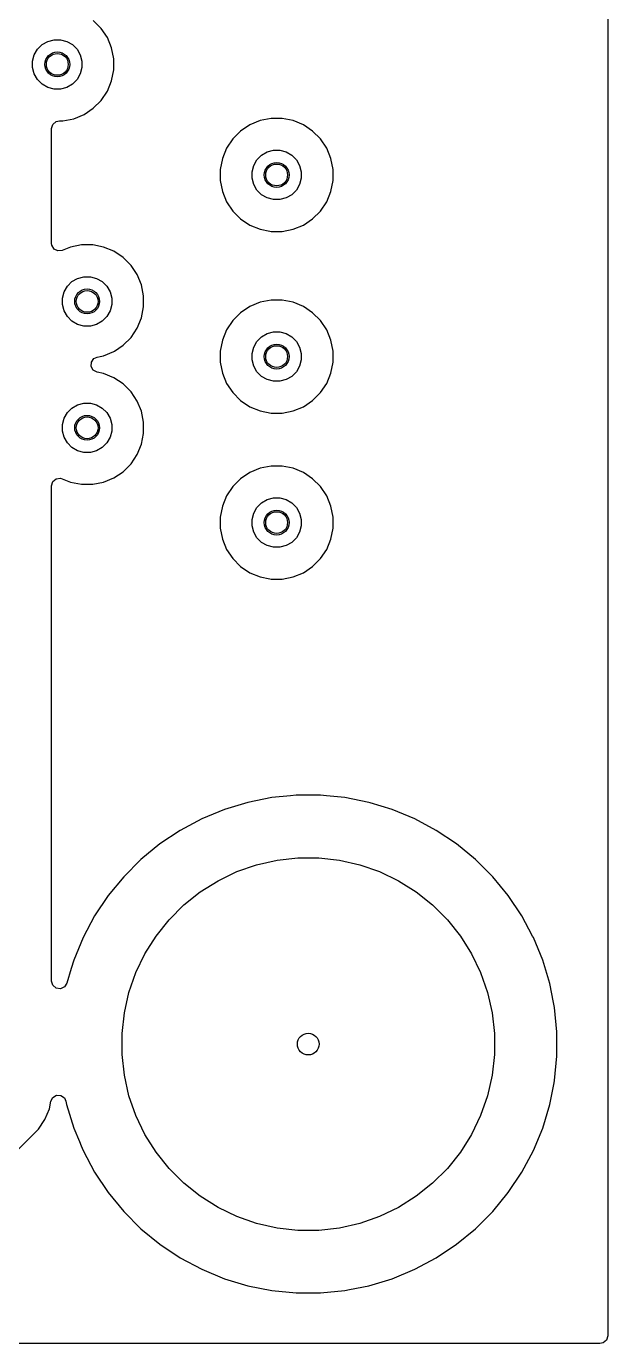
# Model space of a CAD drawing. Extents: x -2.18 to 1.8, y 0.44 to 2.81.
# Drawn here: x 1.432 to 1.8, y 0.435 to 1.269 of the extents above; entities that cross this region are included whole.
import ezdxf

# ---------------------------------------------------------------- set-up
doc = ezdxf.new("R2010")
doc.units = 0
doc.header["$MEASUREMENT"] = 0
doc.layers.add('BLACK', color=7, linetype='CONTINUOUS')

msp = doc.modelspace()

# ---------------------------------------------------------------- linework, layer by layer
at = {"layer": 'BLACK', "linetype": 'CONTINUOUS'}
for p, q in [((1.79959, 2.8097), (1.79959, 0.4403)), ((1.4789, 1.2678), (1.47392, 1.27278)), ((1.48282, 1.26194), (1.4789, 1.2678)), ((1.4789, 1.2678), (1.4789, 1.2678)), ((1.44154, 1.25749), (1.4451, 1.25955)), ((1.4451, 1.25955), (1.44907, 1.26061)), ((1.44907, 1.26061), (1.45318, 1.26061)), ((1.45318, 1.26061), (1.45715, 1.25955)), ((1.45715, 1.25955), (1.46071, 1.25749)), ((1.48552, 1.25543), (1.48282, 1.26194)), ((1.48282, 1.26194), (1.48282, 1.26194)), ((1.48282, 1.26194), (1.48282, 1.26194)), ((1.43551, 1.24706), (1.43657, 1.25103)), ((1.43657, 1.25103), (1.43863, 1.25459)), ((1.43863, 1.25459), (1.44154, 1.25749)), ((1.46071, 1.25749), (1.46362, 1.25459)), ((1.46362, 1.25459), (1.46567, 1.25103)), ((1.46567, 1.25103), (1.46674, 1.24706)), ((1.48689, 1.24852), (1.48552, 1.25543)), ((1.43551, 1.24294), (1.43551, 1.24706)), ((1.43657, 1.23897), (1.43551, 1.24294)), ((1.46674, 1.24294), (1.46567, 1.23897)), ((1.46674, 1.24706), (1.46674, 1.24294)), ((1.48689, 1.24148), (1.48689, 1.24852)), ((1.43863, 1.23541), (1.43657, 1.23897)), ((1.44154, 1.23251), (1.43863, 1.23541)), ((1.46362, 1.23541), (1.46071, 1.23251)), ((1.46567, 1.23897), (1.46362, 1.23541)), ((1.48282, 1.22806), (1.48552, 1.23457)), ((1.48552, 1.23457), (1.48689, 1.24148)), ((1.4451, 1.23045), (1.44154, 1.23251)), ((1.44907, 1.22939), (1.4451, 1.23045)), ((1.45318, 1.22939), (1.44907, 1.22939)), ((1.45715, 1.23045), (1.45318, 1.22939)), ((1.46071, 1.23251), (1.45715, 1.23045)), ((1.4789, 1.2222), (1.48282, 1.22806)), ((1.46806, 1.2133), (1.47392, 1.21722)), ((1.47392, 1.21722), (1.4789, 1.2222)), ((1.44829, 1.20699), (1.45037, 1.20879)), ((1.45037, 1.20879), (1.4524, 1.20923)), ((1.4524, 1.20923), (1.45464, 1.20923)), ((1.45464, 1.20923), (1.46156, 1.21061)), ((1.45464, 1.20923), (1.45464, 1.20923)), ((1.46156, 1.21061), (1.46806, 1.2133)), ((1.57957, 1.20939), (1.57306, 1.2067)), ((1.58648, 1.21077), (1.57957, 1.20939)), ((1.57957, 1.20939), (1.57957, 1.20939)), ((1.59352, 1.21077), (1.58648, 1.21077)), ((1.58648, 1.21077), (1.58648, 1.21077)), ((1.60043, 1.20939), (1.59352, 1.21077)), ((1.59352, 1.21077), (1.59352, 1.21077)), ((1.60694, 1.2067), (1.60043, 1.20939)), ((1.60043, 1.20939), (1.60043, 1.20939)), ((1.44752, 1.20435), (1.44829, 1.20699)), ((1.44752, 1.17852), (1.44752, 1.20435)), ((1.5672, 1.20278), (1.56222, 1.1978)), ((1.57306, 1.2067), (1.5672, 1.20278)), ((1.5672, 1.20278), (1.5672, 1.20278)), ((1.57306, 1.2067), (1.57306, 1.2067)), ((1.6128, 1.20278), (1.60694, 1.2067)), ((1.60694, 1.2067), (1.60694, 1.2067)), ((1.61778, 1.1978), (1.6128, 1.20278)), ((1.6128, 1.20278), (1.6128, 1.20278)), ((1.56222, 1.1978), (1.5583, 1.19194)), ((1.56222, 1.1978), (1.56222, 1.1978)), ((1.6217, 1.19194), (1.61778, 1.1978)), ((1.61778, 1.1978), (1.61778, 1.1978)), ((1.55561, 1.18543), (1.55423, 1.17852)), ((1.5583, 1.19194), (1.55561, 1.18543)), ((1.55561, 1.18543), (1.55561, 1.18543)), ((1.5583, 1.19194), (1.5583, 1.19194)), ((1.57545, 1.18103), (1.57751, 1.18459)), ((1.57751, 1.18459), (1.58041, 1.18749)), ((1.58041, 1.18749), (1.58397, 1.18955)), ((1.58397, 1.18955), (1.58794, 1.19061)), ((1.58794, 1.19061), (1.59206, 1.19061)), ((1.59206, 1.19061), (1.59603, 1.18955)), ((1.59603, 1.18955), (1.59959, 1.18749)), ((1.59959, 1.18749), (1.60249, 1.18459)), ((1.60249, 1.18459), (1.60455, 1.18103)), ((1.62439, 1.18543), (1.6217, 1.19194)), ((1.6217, 1.19194), (1.6217, 1.19194)), ((1.6217, 1.19194), (1.6217, 1.19194)), ((1.62577, 1.17852), (1.62439, 1.18543)), ((1.44752, 1.13171), (1.44752, 1.17852)), ((1.55423, 1.17852), (1.55423, 1.17148)), ((1.57439, 1.17706), (1.57545, 1.18103)), ((1.57439, 1.17294), (1.57439, 1.17706)), ((1.60455, 1.18103), (1.60561, 1.17706)), ((1.60561, 1.17706), (1.60561, 1.17294)), ((1.62577, 1.17148), (1.62577, 1.17852)), ((1.55423, 1.17148), (1.55561, 1.16457)), ((1.57545, 1.16897), (1.57439, 1.17294)), ((1.57751, 1.16541), (1.57545, 1.16897)), ((1.60455, 1.16897), (1.60249, 1.16541)), ((1.60561, 1.17294), (1.60455, 1.16897)), ((1.62439, 1.16457), (1.62577, 1.17148)), ((1.55561, 1.16457), (1.55561, 1.16457)), ((1.55561, 1.16457), (1.5583, 1.15806)), ((1.58041, 1.16251), (1.57751, 1.16541)), ((1.58397, 1.16045), (1.58041, 1.16251)), ((1.58794, 1.15939), (1.58397, 1.16045)), ((1.59206, 1.15939), (1.58794, 1.15939)), ((1.59603, 1.16045), (1.59206, 1.15939)), ((1.59959, 1.16251), (1.59603, 1.16045)), ((1.60249, 1.16541), (1.59959, 1.16251)), ((1.6217, 1.15806), (1.62439, 1.16457)), ((1.5583, 1.15806), (1.5583, 1.15806)), ((1.5583, 1.15806), (1.56222, 1.1522)), ((1.56222, 1.1522), (1.56222, 1.1522)), ((1.56222, 1.1522), (1.5672, 1.14722)), ((1.6128, 1.14722), (1.61778, 1.1522)), ((1.61778, 1.1522), (1.6217, 1.15806)), ((1.5672, 1.14722), (1.5672, 1.14722)), ((1.5672, 1.14722), (1.57306, 1.1433)), ((1.57306, 1.1433), (1.57306, 1.1433)), ((1.57306, 1.1433), (1.57306, 1.1433)), ((1.57306, 1.1433), (1.57957, 1.14061)), ((1.60043, 1.14061), (1.60694, 1.1433)), ((1.60694, 1.1433), (1.6128, 1.14722)), ((1.57957, 1.14061), (1.58567, 1.13939)), ((1.58567, 1.13939), (1.58648, 1.13923)), ((1.58648, 1.13923), (1.58648, 1.13923)), ((1.58648, 1.13923), (1.58648, 1.13923)), ((1.58648, 1.13923), (1.59352, 1.13923)), ((1.59352, 1.13923), (1.60043, 1.14061)), ((1.59352, 1.13923), (1.59352, 1.13923)), ((1.44767, 1.1305), (1.44752, 1.13171)), ((1.44907, 1.12814), (1.44767, 1.1305)), ((1.45153, 1.12691), (1.44907, 1.12814)), ((1.45427, 1.1272), (1.45153, 1.12691)), ((1.45957, 1.12939), (1.45427, 1.1272)), ((1.46648, 1.13077), (1.45957, 1.12939)), ((1.45957, 1.12939), (1.45957, 1.12939)), ((1.47352, 1.13077), (1.46648, 1.13077)), ((1.46648, 1.13077), (1.46648, 1.13077)), ((1.48043, 1.12939), (1.47352, 1.13077)), ((1.47352, 1.13077), (1.47352, 1.13077)), ((1.48694, 1.1267), (1.48043, 1.12939)), ((1.48043, 1.12939), (1.48043, 1.12939)), ((1.4928, 1.12278), (1.48694, 1.1267)), ((1.48694, 1.1267), (1.48694, 1.1267)), ((1.49778, 1.1178), (1.4928, 1.12278)), ((1.4928, 1.12278), (1.4928, 1.12278)), ((1.5017, 1.11194), (1.49778, 1.1178)), ((1.49778, 1.1178), (1.49778, 1.1178)), ((1.46041, 1.10749), (1.46397, 1.10955)), ((1.46397, 1.10955), (1.46794, 1.11061)), ((1.46794, 1.11061), (1.47206, 1.11061)), ((1.47206, 1.11061), (1.47603, 1.10955)), ((1.47603, 1.10955), (1.47959, 1.10749)), ((1.50439, 1.10543), (1.5017, 1.11194)), ((1.5017, 1.11194), (1.5017, 1.11194)), ((1.5017, 1.11194), (1.5017, 1.11194)), ((1.45439, 1.09706), (1.45545, 1.10103)), ((1.45545, 1.10103), (1.45751, 1.10459)), ((1.45751, 1.10459), (1.46041, 1.10749)), ((1.47959, 1.10749), (1.48249, 1.10459)), ((1.48249, 1.10459), (1.48455, 1.10103)), ((1.48455, 1.10103), (1.48561, 1.09706)), ((1.50577, 1.09852), (1.50439, 1.10543)), ((1.45439, 1.09294), (1.45439, 1.09706)), ((1.45545, 1.08897), (1.45439, 1.09294)), ((1.48561, 1.09294), (1.48455, 1.08897)), ((1.48561, 1.09706), (1.48561, 1.09294)), ((1.50577, 1.09148), (1.50577, 1.09852)), ((1.57957, 1.09443), (1.57306, 1.09174)), ((1.58648, 1.09581), (1.57957, 1.09443)), ((1.57957, 1.09443), (1.57957, 1.09443)), ((1.59352, 1.09581), (1.58648, 1.09581)), ((1.58648, 1.09581), (1.58648, 1.09581)), ((1.60043, 1.09443), (1.59352, 1.09581)), ((1.59352, 1.09581), (1.59352, 1.09581)), ((1.60694, 1.09174), (1.60043, 1.09443)), ((1.60043, 1.09443), (1.60043, 1.09443)), ((1.45751, 1.08541), (1.45545, 1.08897)), ((1.46041, 1.08251), (1.45751, 1.08541)), ((1.48249, 1.08541), (1.47959, 1.08251)), ((1.48455, 1.08897), (1.48249, 1.08541)), ((1.5017, 1.07806), (1.50439, 1.08457)), ((1.50439, 1.08457), (1.50577, 1.09148)), ((1.5672, 1.08782), (1.56222, 1.08284)), ((1.57306, 1.09174), (1.5672, 1.08782)), ((1.5672, 1.08782), (1.5672, 1.08782)), ((1.57306, 1.09174), (1.57306, 1.09174)), ((1.6128, 1.08782), (1.60694, 1.09174)), ((1.60694, 1.09174), (1.60694, 1.09174)), ((1.61778, 1.08284), (1.6128, 1.08782)), ((1.6128, 1.08782), (1.6128, 1.08782)), ((1.46397, 1.08045), (1.46041, 1.08251)), ((1.46794, 1.07939), (1.46397, 1.08045)), ((1.47206, 1.07939), (1.46794, 1.07939)), ((1.47603, 1.08045), (1.47206, 1.07939)), ((1.47959, 1.08251), (1.47603, 1.08045)), ((1.49778, 1.0722), (1.5017, 1.07806)), ((1.5583, 1.07698), (1.55561, 1.07047)), ((1.56222, 1.08284), (1.5583, 1.07698)), ((1.5583, 1.07698), (1.5583, 1.07698)), ((1.56222, 1.08284), (1.56222, 1.08284)), ((1.58397, 1.07459), (1.58794, 1.07565)), ((1.58794, 1.07565), (1.59206, 1.07565)), ((1.59206, 1.07565), (1.59603, 1.07459)), ((1.6217, 1.07698), (1.61778, 1.08284)), ((1.61778, 1.08284), (1.61778, 1.08284)), ((1.62439, 1.07047), (1.6217, 1.07698)), ((1.6217, 1.07698), (1.6217, 1.07698)), ((1.6217, 1.07698), (1.6217, 1.07698)), ((1.48733, 1.06356), (1.4928, 1.06722)), ((1.4928, 1.06722), (1.49284, 1.06725)), ((1.4928, 1.06722), (1.4928, 1.06722)), ((1.49284, 1.06725), (1.49778, 1.0722)), ((1.49778, 1.0722), (1.49778, 1.0722)), ((1.55561, 1.07047), (1.55423, 1.06356)), ((1.55561, 1.07047), (1.55561, 1.07047)), ((1.57545, 1.06607), (1.57751, 1.06963)), ((1.57751, 1.06963), (1.58041, 1.07253)), ((1.58041, 1.07253), (1.58397, 1.07459)), ((1.59603, 1.07459), (1.59959, 1.07253)), ((1.59959, 1.07253), (1.60249, 1.06963)), ((1.60249, 1.06963), (1.60455, 1.06607)), ((1.62577, 1.06356), (1.62439, 1.07047)), ((1.47267, 1.05662), (1.47427, 1.05886)), ((1.47427, 1.05886), (1.47632, 1.05979)), ((1.47632, 1.05979), (1.47817, 1.06016)), ((1.47817, 1.06016), (1.48043, 1.06061)), ((1.48043, 1.06061), (1.48694, 1.0633)), ((1.48694, 1.0633), (1.48733, 1.06356)), ((1.55423, 1.06356), (1.55423, 1.05652)), ((1.57439, 1.06209), (1.57545, 1.06607)), ((1.57439, 1.05798), (1.57439, 1.06209)), ((1.60455, 1.06607), (1.60561, 1.06209)), ((1.60561, 1.06209), (1.60561, 1.05798)), ((1.62577, 1.05652), (1.62577, 1.06356)), ((1.47252, 1.05388), (1.47267, 1.05662)), ((1.47388, 1.05149), (1.47252, 1.05388)), ((1.47632, 1.05021), (1.47388, 1.05149)), ((1.55423, 1.05652), (1.55561, 1.04961)), ((1.57545, 1.05401), (1.57439, 1.05798)), ((1.57751, 1.05045), (1.57545, 1.05401)), ((1.58041, 1.04755), (1.57751, 1.05045)), ((1.60249, 1.05045), (1.59959, 1.04755)), ((1.60455, 1.05401), (1.60249, 1.05045)), ((1.60561, 1.05798), (1.60455, 1.05401)), ((1.62439, 1.04961), (1.62577, 1.05652)), ((1.48043, 1.04939), (1.47632, 1.05021)), ((1.48694, 1.0467), (1.48043, 1.04939)), ((1.48043, 1.04939), (1.48043, 1.04939)), ((1.4928, 1.04278), (1.48694, 1.0467)), ((1.48694, 1.0467), (1.48694, 1.0467)), ((1.49778, 1.0378), (1.4928, 1.04278)), ((1.4928, 1.04278), (1.4928, 1.04278)), ((1.55561, 1.04961), (1.55561, 1.04961)), ((1.55561, 1.04961), (1.5583, 1.0431)), ((1.5583, 1.0431), (1.5583, 1.0431)), ((1.5583, 1.0431), (1.56222, 1.03724)), ((1.58397, 1.04549), (1.58041, 1.04755)), ((1.58794, 1.04443), (1.58397, 1.04549)), ((1.59206, 1.04443), (1.58794, 1.04443)), ((1.59603, 1.04549), (1.59206, 1.04443)), ((1.59959, 1.04755), (1.59603, 1.04549)), ((1.61778, 1.03724), (1.6217, 1.0431)), ((1.6217, 1.0431), (1.62439, 1.04961)), ((1.5017, 1.03194), (1.49778, 1.0378)), ((1.49778, 1.0378), (1.49778, 1.0378)), ((1.56222, 1.03724), (1.56222, 1.03724)), ((1.56222, 1.03724), (1.5672, 1.03226)), ((1.6128, 1.03226), (1.61778, 1.03724)), ((1.45751, 1.02459), (1.46041, 1.02749)), ((1.46041, 1.02749), (1.46397, 1.02955)), ((1.46397, 1.02955), (1.46794, 1.03061)), ((1.46794, 1.03061), (1.47206, 1.03061)), ((1.47206, 1.03061), (1.47603, 1.02955)), ((1.47603, 1.02955), (1.47959, 1.02749)), ((1.47959, 1.02749), (1.48249, 1.02459)), ((1.50439, 1.02543), (1.5017, 1.03194)), ((1.5017, 1.03194), (1.5017, 1.03194)), ((1.5017, 1.03194), (1.5017, 1.03194)), ((1.50577, 1.01852), (1.50439, 1.02543)), ((1.5672, 1.03226), (1.5672, 1.03226)), ((1.5672, 1.03226), (1.57306, 1.02834)), ((1.57306, 1.02834), (1.57306, 1.02834)), ((1.57306, 1.02834), (1.57306, 1.02834)), ((1.57306, 1.02834), (1.57957, 1.02565)), ((1.57957, 1.02565), (1.58644, 1.02428)), ((1.59352, 1.02427), (1.60043, 1.02565)), ((1.60043, 1.02565), (1.60694, 1.02834)), ((1.60694, 1.02834), (1.6128, 1.03226)), ((1.45439, 1.01706), (1.45545, 1.02103)), ((1.45439, 1.01294), (1.45439, 1.01706)), ((1.45545, 1.02103), (1.45751, 1.02459)), ((1.48249, 1.02459), (1.48455, 1.02103)), ((1.48455, 1.02103), (1.48561, 1.01706)), ((1.48561, 1.01706), (1.48561, 1.01294)), ((1.50577, 1.01148), (1.50577, 1.01852)), ((1.58644, 1.02428), (1.58648, 1.02427)), ((1.58648, 1.02427), (1.58648, 1.02427)), ((1.58648, 1.02427), (1.58648, 1.02427)), ((1.58648, 1.02427), (1.59352, 1.02427)), ((1.59352, 1.02427), (1.59352, 1.02427)), ((1.45545, 1.00897), (1.45439, 1.01294)), ((1.45751, 1.00541), (1.45545, 1.00897)), ((1.48455, 1.00897), (1.48249, 1.00541)), ((1.48561, 1.01294), (1.48455, 1.00897)), ((1.50439, 1.00457), (1.50577, 1.01148)), ((1.46041, 1.00251), (1.45751, 1.00541)), ((1.46397, 1.00045), (1.46041, 1.00251)), ((1.46794, 0.99939), (1.46397, 1.00045)), ((1.47603, 1.00045), (1.47206, 0.99939)), ((1.47959, 1.00251), (1.47603, 1.00045)), ((1.48249, 1.00541), (1.47959, 1.00251)), ((1.5017, 0.99806), (1.50439, 1.00457)), ((1.47206, 0.99939), (1.46794, 0.99939)), ((1.4928, 0.98722), (1.49778, 0.9922)), ((1.49778, 0.9922), (1.5017, 0.99806)), ((1.48694, 0.9833), (1.4928, 0.98722)), ((1.57306, 0.9867), (1.5672, 0.98278)), ((1.57957, 0.98939), (1.57306, 0.9867)), ((1.57306, 0.9867), (1.57306, 0.9867)), ((1.58648, 0.99077), (1.57957, 0.98939)), ((1.57957, 0.98939), (1.57957, 0.98939)), ((1.59352, 0.99077), (1.58648, 0.99077)), ((1.58648, 0.99077), (1.58648, 0.99077)), ((1.60043, 0.98939), (1.59352, 0.99077)), ((1.59352, 0.99077), (1.59352, 0.99077)), ((1.60694, 0.9867), (1.60043, 0.98939)), ((1.60043, 0.98939), (1.60043, 0.98939)), ((1.6128, 0.98278), (1.60694, 0.9867)), ((1.60694, 0.9867), (1.60694, 0.9867)), ((1.44752, 0.97829), (1.44829, 0.98093)), ((1.44752, 0.95852), (1.44752, 0.97829)), ((1.44829, 0.98093), (1.45037, 0.98273)), ((1.45037, 0.98273), (1.4531, 0.98312)), ((1.4531, 0.98312), (1.45427, 0.9828)), ((1.45427, 0.9828), (1.45957, 0.98061)), ((1.45957, 0.98061), (1.46648, 0.97923)), ((1.46648, 0.97923), (1.46648, 0.97923)), ((1.46648, 0.97923), (1.46648, 0.97923)), ((1.46648, 0.97923), (1.47352, 0.97923)), ((1.47352, 0.97923), (1.48043, 0.98061)), ((1.47352, 0.97923), (1.47352, 0.97923)), ((1.48043, 0.98061), (1.48694, 0.9833)), ((1.56222, 0.9778), (1.5583, 0.97194)), ((1.5672, 0.98278), (1.56222, 0.9778)), ((1.56222, 0.9778), (1.56222, 0.9778)), ((1.5672, 0.98278), (1.5672, 0.98278)), ((1.61778, 0.9778), (1.6128, 0.98278)), ((1.6128, 0.98278), (1.6128, 0.98278)), ((1.6217, 0.97194), (1.61778, 0.9778)), ((1.61778, 0.9778), (1.61778, 0.9778)), ((1.5583, 0.97194), (1.55561, 0.96543)), ((1.5583, 0.97194), (1.5583, 0.97194)), ((1.57751, 0.96459), (1.58041, 0.96749)), ((1.58041, 0.96749), (1.58397, 0.96955)), ((1.58397, 0.96955), (1.58794, 0.97061)), ((1.58794, 0.97061), (1.59206, 0.97061)), ((1.59206, 0.97061), (1.59603, 0.96955)), ((1.59603, 0.96955), (1.59959, 0.96749)), ((1.59959, 0.96749), (1.60249, 0.96459)), ((1.62439, 0.96543), (1.6217, 0.97194)), ((1.6217, 0.97194), (1.6217, 0.97194)), ((1.6217, 0.97194), (1.6217, 0.97194)), ((1.55561, 0.96543), (1.55423, 0.95852)), ((1.55561, 0.96543), (1.55561, 0.96543)), ((1.57439, 0.95706), (1.57545, 0.96103)), ((1.57545, 0.96103), (1.57751, 0.96459)), ((1.60249, 0.96459), (1.60455, 0.96103)), ((1.60455, 0.96103), (1.60561, 0.95706)), ((1.62577, 0.95852), (1.62439, 0.96543)), ((1.44752, 0.66486), (1.44752, 0.95852)), ((1.55423, 0.95852), (1.55423, 0.95148)), ((1.55423, 0.95148), (1.55561, 0.94457)), ((1.57439, 0.95294), (1.57439, 0.95706)), ((1.57545, 0.94897), (1.57439, 0.95294)), ((1.60561, 0.95294), (1.60455, 0.94897)), ((1.60561, 0.95706), (1.60561, 0.95294)), ((1.62439, 0.94457), (1.62577, 0.95148)), ((1.62577, 0.95148), (1.62577, 0.95852)), ((1.55561, 0.94457), (1.55561, 0.94457)), ((1.55561, 0.94457), (1.5583, 0.93806)), ((1.57751, 0.94541), (1.57545, 0.94897)), ((1.58041, 0.94251), (1.57751, 0.94541)), ((1.58397, 0.94045), (1.58041, 0.94251)), ((1.59959, 0.94251), (1.59603, 0.94045)), ((1.60249, 0.94541), (1.59959, 0.94251)), ((1.60455, 0.94897), (1.60249, 0.94541)), ((1.6217, 0.93806), (1.62439, 0.94457)), ((1.5583, 0.93806), (1.5583, 0.93806)), ((1.5583, 0.93806), (1.56222, 0.9322)), ((1.58794, 0.93939), (1.58397, 0.94045)), ((1.59206, 0.93939), (1.58794, 0.93939)), ((1.59603, 0.94045), (1.59206, 0.93939)), ((1.61778, 0.9322), (1.6217, 0.93806)), ((1.56222, 0.9322), (1.56222, 0.9322)), ((1.56222, 0.9322), (1.5672, 0.92722)), ((1.5672, 0.92722), (1.5672, 0.92722)), ((1.5672, 0.92722), (1.57306, 0.9233)), ((1.60694, 0.9233), (1.6128, 0.92722)), ((1.6128, 0.92722), (1.61778, 0.9322)), ((1.57306, 0.9233), (1.57306, 0.9233)), ((1.57306, 0.9233), (1.57306, 0.9233)), ((1.57306, 0.9233), (1.57957, 0.92061)), ((1.57957, 0.92061), (1.58567, 0.91939)), ((1.58567, 0.91939), (1.58648, 0.91923)), ((1.58648, 0.91923), (1.58648, 0.91923)), ((1.58648, 0.91923), (1.58648, 0.91923)), ((1.58648, 0.91923), (1.59352, 0.91923)), ((1.59352, 0.91923), (1.60043, 0.92061)), ((1.59352, 0.91923), (1.59352, 0.91923)), ((1.60043, 0.92061), (1.60694, 0.9233)), ((1.57168, 0.77796), (1.55688, 0.77347)), ((1.57169, 0.77796), (1.57168, 0.77796)), ((1.58686, 0.78098), (1.57169, 0.77796)), ((1.59875, 0.78215), (1.58686, 0.78098)), ((1.60226, 0.7825), (1.59875, 0.78215)), ((1.61774, 0.7825), (1.60226, 0.7825)), ((1.62154, 0.78213), (1.61774, 0.7825)), ((1.63314, 0.78098), (1.62154, 0.78213)), ((1.64831, 0.77796), (1.63314, 0.78098)), ((1.64832, 0.77796), (1.64831, 0.77796)), ((1.64915, 0.77771), (1.64832, 0.77796)), ((1.64832, 0.77796), (1.64832, 0.77796)), ((1.64832, 0.77796), (1.64832, 0.77796)), ((1.66312, 0.77347), (1.64915, 0.77771)), ((1.54258, 0.76755), (1.52893, 0.76026)), ((1.55688, 0.77347), (1.54258, 0.76755)), ((1.54258, 0.76755), (1.54258, 0.76755)), ((1.67742, 0.76755), (1.66312, 0.77347)), ((1.69107, 0.76026), (1.67742, 0.76755)), ((1.67742, 0.76755), (1.67742, 0.76755)), ((1.52893, 0.76026), (1.51606, 0.75166)), ((1.52893, 0.76026), (1.52893, 0.76026)), ((1.70394, 0.75166), (1.69107, 0.76026)), ((1.69107, 0.76026), (1.69107, 0.76026)), ((1.69107, 0.76026), (1.69107, 0.76026)), ((1.51606, 0.75166), (1.5041, 0.74184)), ((1.51606, 0.75166), (1.51606, 0.75166)), ((1.7159, 0.74184), (1.70394, 0.75166)), ((1.70394, 0.75166), (1.70394, 0.75166)), ((1.70394, 0.75166), (1.70394, 0.75166)), ((1.59022, 0.74144), (1.60338, 0.74292)), ((1.60338, 0.74292), (1.61662, 0.74292)), ((1.61662, 0.74292), (1.62978, 0.74144)), ((1.5041, 0.74184), (1.49316, 0.7309)), ((1.55287, 0.72837), (1.5648, 0.73412)), ((1.5648, 0.73412), (1.5773, 0.73849)), ((1.5773, 0.73849), (1.59022, 0.74144)), ((1.62978, 0.74144), (1.6427, 0.73849)), ((1.6427, 0.73849), (1.6552, 0.73412)), ((1.6552, 0.73412), (1.66713, 0.72837)), ((1.72684, 0.7309), (1.7159, 0.74184)), ((1.49316, 0.7309), (1.48334, 0.71894)), ((1.54165, 0.72133), (1.55287, 0.72837)), ((1.66713, 0.72837), (1.67835, 0.72133)), ((1.73666, 0.71894), (1.72684, 0.7309)), ((1.72684, 0.7309), (1.72684, 0.7309)), ((1.72684, 0.7309), (1.72684, 0.7309)), ((1.48334, 0.71894), (1.47474, 0.70607)), ((1.48334, 0.71894), (1.48334, 0.71894)), ((1.5313, 0.71307), (1.54165, 0.72133)), ((1.67835, 0.72133), (1.6887, 0.71307)), ((1.74526, 0.70607), (1.73666, 0.71894)), ((1.52193, 0.7037), (1.5313, 0.71307)), ((1.6887, 0.71307), (1.69807, 0.7037)), ((1.47474, 0.70607), (1.46745, 0.69242)), ((1.47474, 0.70607), (1.47474, 0.70607)), ((1.51367, 0.69335), (1.52193, 0.7037)), ((1.69807, 0.7037), (1.70633, 0.69335)), ((1.75208, 0.6933), (1.74526, 0.70607)), ((1.74526, 0.70607), (1.74526, 0.70607)), ((1.74526, 0.70607), (1.74526, 0.70607)), ((1.46745, 0.69242), (1.46153, 0.67812)), ((1.46745, 0.69242), (1.46745, 0.69242)), ((1.50663, 0.68213), (1.51367, 0.69335)), ((1.70633, 0.69335), (1.71337, 0.68213)), ((1.75255, 0.69242), (1.75208, 0.6933)), ((1.75847, 0.67812), (1.75255, 0.69242)), ((1.46153, 0.67812), (1.45991, 0.67278)), ((1.50088, 0.6702), (1.50663, 0.68213)), ((1.71337, 0.68213), (1.71912, 0.6702)), ((1.76296, 0.66332), (1.75847, 0.67812)), ((1.45991, 0.67278), (1.45707, 0.66344)), ((1.49651, 0.6577), (1.50088, 0.6702)), ((1.71912, 0.6702), (1.72349, 0.6577)), ((1.44827, 0.66225), (1.44752, 0.66486)), ((1.45033, 0.66043), (1.44827, 0.66225)), ((1.45305, 0.66002), (1.45033, 0.66043)), ((1.45557, 0.66114), (1.45305, 0.66002)), ((1.45707, 0.66344), (1.45557, 0.66114)), ((1.76296, 0.66331), (1.76296, 0.66332)), ((1.76296, 0.66332), (1.76296, 0.66332)), ((1.76296, 0.66332), (1.76296, 0.66332)), ((1.76535, 0.65131), (1.76296, 0.66331)), ((1.49356, 0.64478), (1.49651, 0.6577)), ((1.72349, 0.6577), (1.72644, 0.64478)), ((1.76598, 0.64814), (1.76535, 0.65131)), ((1.49208, 0.63162), (1.49356, 0.64478)), ((1.72644, 0.64478), (1.72792, 0.63162)), ((1.7675, 0.63274), (1.76598, 0.64814)), ((1.49208, 0.61838), (1.49208, 0.63162)), ((1.72792, 0.63162), (1.72792, 0.61838)), ((1.7675, 0.61726), (1.7675, 0.63274)), ((1.49356, 0.60522), (1.49208, 0.61838)), ((1.72792, 0.61838), (1.72644, 0.60522)), ((1.76598, 0.60186), (1.7675, 0.61726)), ((1.49651, 0.5923), (1.49356, 0.60522)), ((1.72644, 0.60522), (1.72349, 0.5923)), ((1.76296, 0.58669), (1.76571, 0.60047)), ((1.76571, 0.60047), (1.76598, 0.60186)), ((1.44831, 0.59128), (1.4507, 0.59264)), ((1.4507, 0.59264), (1.45344, 0.5925)), ((1.45344, 0.5925), (1.45567, 0.59089)), ((1.50088, 0.5798), (1.49651, 0.5923)), ((1.72349, 0.5923), (1.71912, 0.5798)), ((1.44325, 0.57723), (1.44608, 0.58406)), ((1.44608, 0.58406), (1.44703, 0.58884)), ((1.44703, 0.58884), (1.44831, 0.59128)), ((1.45567, 0.59089), (1.45661, 0.58884)), ((1.45661, 0.58884), (1.45704, 0.58669)), ((1.45704, 0.58669), (1.45704, 0.58668)), ((1.45704, 0.58668), (1.46153, 0.57188)), ((1.75847, 0.57188), (1.76296, 0.58668)), ((1.76296, 0.58668), (1.76296, 0.58669)), ((1.76296, 0.58668), (1.76296, 0.58668)), ((1.43914, 0.57108), (1.44325, 0.57723)), ((1.50663, 0.56787), (1.50088, 0.5798)), ((1.71912, 0.5798), (1.71337, 0.56787)), ((1.41682, 0.54876), (1.43914, 0.57108)), ((1.46153, 0.57188), (1.46508, 0.5633)), ((1.51367, 0.55665), (1.50663, 0.56787)), ((1.71337, 0.56787), (1.70633, 0.55665)), ((1.75255, 0.55758), (1.75847, 0.57188)), ((1.46508, 0.5633), (1.4662, 0.56061)), ((1.4662, 0.56061), (1.46745, 0.55758)), ((1.46745, 0.55758), (1.46745, 0.55758)), ((1.46745, 0.55758), (1.47474, 0.54393)), ((1.52193, 0.5463), (1.51367, 0.55665)), ((1.70633, 0.55665), (1.69807, 0.5463)), ((1.74526, 0.54393), (1.75255, 0.55758)), ((1.47474, 0.54393), (1.47474, 0.54393)), ((1.47474, 0.54393), (1.48334, 0.53106)), ((1.5313, 0.53693), (1.52193, 0.5463)), ((1.69807, 0.5463), (1.6887, 0.53693)), ((1.73666, 0.53106), (1.74526, 0.54393)), ((1.54165, 0.52867), (1.5313, 0.53693)), ((1.6887, 0.53693), (1.67835, 0.52867)), ((1.48334, 0.53106), (1.48334, 0.53106)), ((1.48334, 0.53106), (1.49316, 0.5191)), ((1.55287, 0.52163), (1.54165, 0.52867)), ((1.67835, 0.52867), (1.66713, 0.52163)), ((1.72684, 0.5191), (1.73666, 0.53106)), ((1.49316, 0.5191), (1.5041, 0.50816)), ((1.5648, 0.51588), (1.55287, 0.52163)), ((1.66713, 0.52163), (1.6552, 0.51588)), ((1.7159, 0.50816), (1.72684, 0.5191)), ((1.5773, 0.51151), (1.5648, 0.51588)), ((1.59022, 0.50856), (1.5773, 0.51151)), ((1.60338, 0.50708), (1.59022, 0.50856)), ((1.62978, 0.50856), (1.61662, 0.50708)), ((1.6427, 0.51151), (1.62978, 0.50856)), ((1.6552, 0.51588), (1.6427, 0.51151)), ((1.5041, 0.50816), (1.5041, 0.50816)), ((1.5041, 0.50816), (1.5041, 0.50816)), ((1.5041, 0.50816), (1.51606, 0.49834)), ((1.61662, 0.50708), (1.60338, 0.50708)), ((1.70394, 0.49834), (1.7159, 0.50816)), ((1.51606, 0.49834), (1.52893, 0.48974)), ((1.69107, 0.48974), (1.70394, 0.49834)), ((1.52893, 0.48974), (1.52893, 0.48974)), ((1.52893, 0.48974), (1.52893, 0.48974)), ((1.52893, 0.48974), (1.54258, 0.48245)), ((1.67742, 0.48245), (1.69107, 0.48974)), ((1.54258, 0.48245), (1.54258, 0.48245)), ((1.54258, 0.48245), (1.54258, 0.48245)), ((1.54258, 0.48245), (1.55688, 0.47653)), ((1.55688, 0.47653), (1.57168, 0.47204)), ((1.64832, 0.47204), (1.66312, 0.47653)), ((1.66312, 0.47653), (1.67742, 0.48245)), ((1.57168, 0.47204), (1.57168, 0.47204)), ((1.57168, 0.47204), (1.57168, 0.47204)), ((1.57168, 0.47204), (1.57169, 0.47204)), ((1.57169, 0.47204), (1.58686, 0.46902)), ((1.58686, 0.46902), (1.60226, 0.4675)), ((1.60226, 0.4675), (1.60226, 0.4675)), ((1.60226, 0.4675), (1.61774, 0.4675)), ((1.61774, 0.4675), (1.63314, 0.46902)), ((1.61774, 0.4675), (1.61774, 0.4675)), ((1.63314, 0.46902), (1.63609, 0.4696)), ((1.63609, 0.4696), (1.64831, 0.47204)), ((1.64831, 0.47204), (1.64832, 0.47204)), ((1.64832, 0.47204), (1.64832, 0.47204)), ((1.64832, 0.47204), (1.64832, 0.47204)), ((1.7947, 0.43541), (1.32026, 0.43541)), ((1.79673, 0.43585), (1.7947, 0.43541)), ((1.79881, 0.43766), (1.79673, 0.43585)), ((1.79959, 0.4403), (1.79881, 0.43766))]:
    msp.add_line(p, q, dxfattribs=at)
at = {"layer": 'BLACK'}
for centre, radius in [((1.45112, 1.245), 0.00787), ((1.59, 1.175), 0.00787), ((1.47, 1.095), 0.00787), ((1.59, 1.06004), 0.00787), ((1.47, 1.015), 0.00787), ((1.59, 0.955), 0.00787), ((1.61, 0.625), 0.00689)]:
    msp.add_circle(centre, radius, dxfattribs=at)
at = {"layer": 'WHITE'}
for centre in [(1.45112, 1.245), (1.59, 1.175), (1.47, 1.095), (1.59, 1.06004), (1.47, 1.015), (1.59, 0.955), (1.61, 0.625)]:
    msp.add_circle(centre, 0.00689, dxfattribs=at)

doc.saveas('drawing.dxf')
